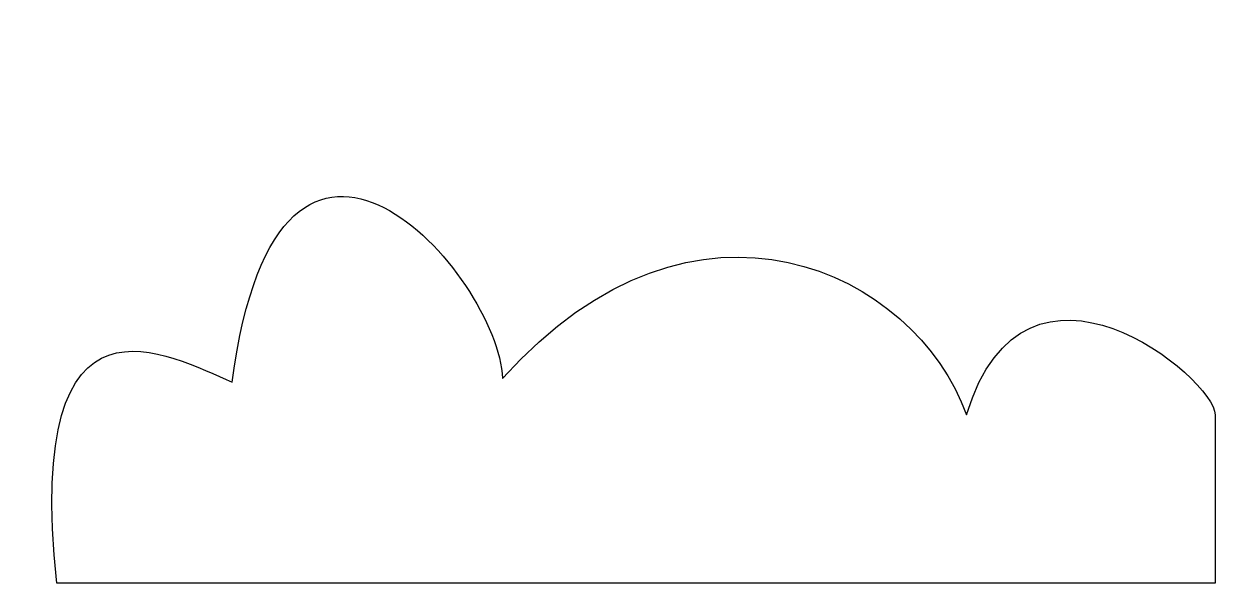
# Model space of a CAD drawing. Header units: centimetres. Extents: x -6.9 to 6.6, y -2.2 to 4.2.
import ezdxf

# ---------------------------------------------------------------- set-up
doc = ezdxf.new("R2010")
doc.units = ezdxf.units.CM
doc.header["$MEASUREMENT"] = 0
doc.layers.add('Camada 1', color=7, linetype='Continuous')

msp = doc.modelspace()

# ---------------------------------------------------------------- linework, layer by layer
at = {"layer": 'Camada 1'}
msp.add_open_spline([(-6.55726, -2.19755), (-6.55726, -2.19755), (6.61126, -2.19755), (6.61126, -2.19755), (6.61126, -2.19755), (6.61126, -2.19755), (6.61126, -0.28615), (6.61126, -0.28615), (6.61126, -0.28615), (6.61126, 0.12893), (4.44869, 1.91627), (3.78548, -0.28615), (3.78548, -0.28615), (3.20502, 1.33273), (0.71161, 2.57945), (-1.48927, 0.1289), (-1.48927, 0.1289), (-1.53062, 1.29137), (-4.02252, 4.15848), (-4.56317, 0.08755), (-4.56317, 0.08755), (-5.26768, 0.37857), (-6.93096, 1.37409), (-6.55726, -2.19755)], degree=3, knots=[0, 0, 0, 0, 0.14285714, 0.14285714, 0.14285714, 0.14285714, 0.28571429, 0.28571429, 0.28571429, 0.28571429, 0.42857143, 0.42857143, 0.42857143, 0.42857143, 0.57142857, 0.57142857, 0.57142857, 0.57142857, 0.71428571, 0.71428571, 0.71428571, 0.71428571, 1, 1, 1, 1], dxfattribs=at)

doc.saveas('drawing.dxf')
